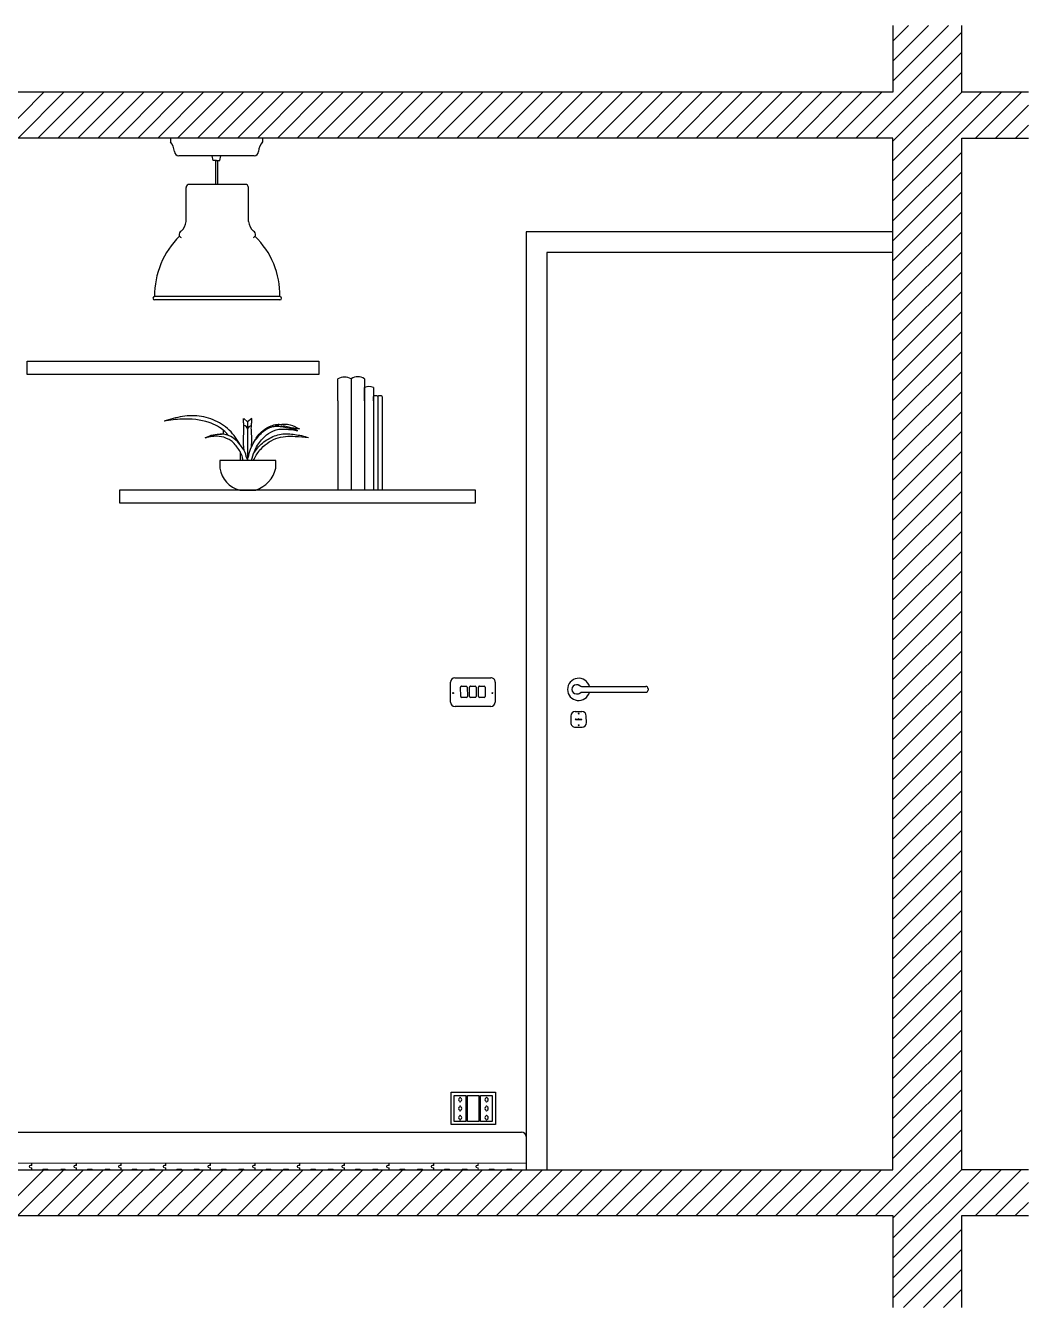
# Model space of a CAD drawing. Header units: millimetres. Extents: x 2770 to 4932, y 1592 to 2546.
# Drawn here: x 4269.3 to 4495, y 1592.1 to 1880.6 of the extents above; entities that cross this region are included whole.
import ezdxf

# ---------------------------------------------------------------- set-up
doc = ezdxf.new("R2010")
doc.units = ezdxf.units.MM
for name, color, linetype, lineweight in [('A-FLOR-PATT', 8, 'Continuous', 18), ('ARREDO SOTTILE', 4, 'Continuous', 25), ('ARREDO STRUTTURE', 3, 'Continuous', 25), ('MURI', 7, 'Continuous', 25), ('PORTE E FINESTRE', 6, 'Continuous', 25), ('PRESE', 2, 'Continuous', 25)]:
    doc.layers.add(name, color=color, linetype=linetype, lineweight=lineweight)

msp = doc.modelspace()

# ---------------------------------------------------------------- linework, layer by layer
at = {"layer": 'A-FLOR-PATT'}
for p, q in [((4260.6503, 1624.5144), (4270.6503, 1624.5144)), ((4270.6503, 1624.5144), (4270.6503, 1624.0977)), ((4270.7003, 1624.0456), (4270.7003, 1624.5144)), ((4270.7003, 1624.5144), (4280.7003, 1624.5144)), ((4280.7003, 1624.5144), (4280.7003, 1624.0977)), ((4280.7503, 1624.0456), (4280.7503, 1624.5144)), ((4280.7503, 1624.5144), (4290.7503, 1624.5144)), ((4290.7503, 1624.5144), (4290.7503, 1624.0977)), ((4290.8003, 1624.0456), (4290.8003, 1624.5144)), ((4290.8003, 1624.5144), (4300.8003, 1624.5144)), ((4300.8003, 1624.5144), (4300.8003, 1624.0977)), ((4300.8503, 1624.0456), (4300.8503, 1624.5144)), ((4300.8503, 1624.5144), (4310.8503, 1624.5144)), ((4310.8503, 1624.5144), (4310.8503, 1624.0977)), ((4310.9003, 1624.0456), (4310.9003, 1624.5144)), ((4310.9003, 1624.5144), (4320.9003, 1624.5144)), ((4320.9003, 1624.5144), (4320.9003, 1624.0977)), ((4320.9503, 1624.0456), (4320.9503, 1624.5144)), ((4320.9503, 1624.5144), (4330.9503, 1624.5144)), ((4330.9503, 1624.5144), (4330.9503, 1624.0977)), ((4331.0003, 1624.0456), (4331.0003, 1624.5144)), ((4331.0003, 1624.5144), (4341.0003, 1624.5144)), ((4341.0003, 1624.5144), (4341.0003, 1624.0977)), ((4341.0503, 1624.0456), (4341.0503, 1624.5144)), ((4341.0503, 1624.5144), (4351.0503, 1624.5144)), ((4351.0503, 1624.5144), (4351.0503, 1624.0977)), ((4351.1003, 1624.0456), (4351.1003, 1624.5144)), ((4351.1003, 1624.5144), (4361.1003, 1624.5144)), ((4361.1003, 1624.5144), (4361.1003, 1624.0977)), ((4361.1503, 1624.0456), (4361.1503, 1624.5144)), ((4361.1503, 1624.5144), (4371.1503, 1624.5144)), ((4371.1503, 1624.5144), (4371.1503, 1624.0977)), ((4371.2003, 1624.0456), (4371.2003, 1624.5144)), ((4371.2003, 1624.5144), (4381.2003, 1624.5144)), ((4381.2003, 1624.5144), (4381.9408, 1624.5144)), ((4270.4399, 1624.0456), (4270.7003, 1624.0456)), ((4270.4399, 1623.5248), (4270.7003, 1623.5248)), ((4270.6503, 1624.0977), (4270.442, 1624.0977)), ((4270.6503, 1623.4727), (4270.442, 1623.4727)), ((4270.6503, 1623.4727), (4270.6503, 1623.0561)), ((4270.7003, 1623.0561), (4270.7003, 1623.5248)), ((4273.2461, 1623.2123), (4273.0961, 1623.0561)), ((4274.1961, 1623.2123), (4273.2461, 1623.2123)), ((4274.3461, 1623.0561), (4274.1961, 1623.2123)), ((4278.1395, 1623.2123), (4277.2045, 1623.2123)), ((4278.3045, 1623.0561), (4278.1395, 1623.2123)), ((4280.4899, 1624.0456), (4280.7503, 1624.0456)), ((4280.4899, 1623.5248), (4280.7503, 1623.5248)), ((4280.7003, 1624.0977), (4280.492, 1624.0977)), ((4280.7003, 1623.4727), (4280.492, 1623.4727)), ((4280.7003, 1623.4727), (4280.7003, 1623.0561)), ((4280.7503, 1623.0561), (4280.7503, 1623.5248)), ((4283.2961, 1623.2123), (4283.1461, 1623.0561)), ((4284.2461, 1623.2123), (4283.2961, 1623.2123)), ((4284.3961, 1623.0561), (4284.2461, 1623.2123)), ((4287.2545, 1623.2123), (4287.1045, 1623.0561)), ((4288.1895, 1623.2123), (4287.2545, 1623.2123)), ((4288.3545, 1623.0561), (4288.1895, 1623.2123)), ((4290.5399, 1624.0456), (4290.8003, 1624.0456)), ((4290.5399, 1623.5248), (4290.8003, 1623.5248)), ((4290.7503, 1624.0977), (4290.542, 1624.0977)), ((4290.7503, 1623.4727), (4290.542, 1623.4727)), ((4290.7503, 1623.4727), (4290.7503, 1623.0561)), ((4290.8003, 1623.0561), (4290.8003, 1623.5248)), ((4293.3461, 1623.2123), (4293.1961, 1623.0561)), ((4294.2961, 1623.2123), (4293.3461, 1623.2123)), ((4294.4461, 1623.0561), (4294.2961, 1623.2123)), ((4297.3045, 1623.2123), (4297.1545, 1623.0561)), ((4298.2395, 1623.2123), (4297.3045, 1623.2123)), ((4298.4045, 1623.0561), (4298.2395, 1623.2123)), ((4300.5899, 1624.0456), (4300.8503, 1624.0456)), ((4300.5899, 1623.5248), (4300.8503, 1623.5248)), ((4300.8003, 1624.0977), (4300.592, 1624.0977)), ((4300.8003, 1623.4727), (4300.592, 1623.4727)), ((4300.8003, 1623.4727), (4300.8003, 1623.0561)), ((4300.8503, 1623.0561), (4300.8503, 1623.5248)), ((4303.3961, 1623.2123), (4303.2461, 1623.0561)), ((4304.3461, 1623.2123), (4303.3961, 1623.2123)), ((4304.5111, 1623.0561), (4304.3461, 1623.2123)), ((4307.3545, 1623.2123), (4307.2045, 1623.0561)), ((4308.2895, 1623.2123), (4307.3545, 1623.2123)), ((4308.4545, 1623.0561), (4308.2895, 1623.2123)), ((4310.6399, 1624.0456), (4310.9003, 1624.0456)), ((4310.6399, 1623.5248), (4310.9003, 1623.5248)), ((4310.8503, 1624.0977), (4310.642, 1624.0977)), ((4310.8503, 1623.4727), (4310.642, 1623.4727)), ((4310.8503, 1623.4727), (4310.8503, 1623.0561)), ((4310.9003, 1623.0561), (4310.9003, 1623.5248)), ((4313.4461, 1623.2123), (4313.2961, 1623.0561)), ((4314.3961, 1623.2123), (4313.4461, 1623.2123)), ((4314.5461, 1623.0561), (4314.3961, 1623.2123)), ((4317.4045, 1623.2123), (4317.2545, 1623.0561)), ((4318.3395, 1623.2123), (4317.4045, 1623.2123)), ((4318.5045, 1623.0561), (4318.3395, 1623.2123)), ((4320.6899, 1624.0456), (4320.9503, 1624.0456)), ((4320.6899, 1623.5248), (4320.9503, 1623.5248)), ((4320.9003, 1624.0977), (4320.692, 1624.0977)), ((4320.9003, 1623.4727), (4320.692, 1623.4727)), ((4320.9003, 1623.4727), (4320.9003, 1623.0561)), ((4320.9503, 1623.0561), (4320.9503, 1623.5248)), ((4323.4961, 1623.2123), (4323.3461, 1623.0561)), ((4324.4461, 1623.2123), (4323.4961, 1623.2123)), ((4324.5961, 1623.0561), (4324.4461, 1623.2123)), ((4327.4545, 1623.2123), (4327.3045, 1623.0561)), ((4328.3895, 1623.2123), (4327.4545, 1623.2123)), ((4328.5545, 1623.0561), (4328.3895, 1623.2123)), ((4330.7399, 1624.0456), (4331.0003, 1624.0456)), ((4330.7399, 1623.5248), (4331.0003, 1623.5248)), ((4330.9503, 1624.0977), (4330.742, 1624.0977)), ((4330.9503, 1623.4727), (4330.742, 1623.4727)), ((4330.9503, 1623.4727), (4330.9503, 1623.0561)), ((4331.0003, 1623.0561), (4331.0003, 1623.5248)), ((4333.5461, 1623.2123), (4333.3961, 1623.0561)), ((4334.4961, 1623.2123), (4333.5461, 1623.2123)), ((4334.6461, 1623.0561), (4334.4961, 1623.2123)), ((4337.5045, 1623.2123), (4337.3545, 1623.0561)), ((4338.4395, 1623.2123), (4337.5045, 1623.2123)), ((4338.6045, 1623.0561), (4338.4395, 1623.2123)), ((4340.7899, 1624.0456), (4341.0503, 1624.0456)), ((4340.7899, 1623.5248), (4341.0503, 1623.5248)), ((4341.0003, 1624.0977), (4340.792, 1624.0977)), ((4341.0003, 1623.4727), (4340.792, 1623.4727)), ((4341.0003, 1623.4727), (4341.0003, 1623.0561)), ((4341.0503, 1623.0561), (4341.0503, 1623.5248)), ((4343.5961, 1623.2123), (4343.4461, 1623.0561)), ((4344.5461, 1623.2123), (4343.5961, 1623.2123)), ((4344.6961, 1623.0561), (4344.5461, 1623.2123)), ((4347.5545, 1623.2123), (4347.4045, 1623.0561)), ((4348.4895, 1623.2123), (4347.5545, 1623.2123)), ((4348.6545, 1623.0561), (4348.4895, 1623.2123)), ((4350.8399, 1624.0456), (4351.1003, 1624.0456)), ((4350.8399, 1623.5248), (4351.1003, 1623.5248)), ((4351.0503, 1624.0977), (4350.842, 1624.0977)), ((4351.0503, 1623.4727), (4350.842, 1623.4727)), ((4351.0503, 1623.4727), (4351.0503, 1623.0561)), ((4351.1003, 1623.0561), (4351.1003, 1623.5248)), ((4353.6461, 1623.2123), (4353.4961, 1623.0561)), ((4354.5961, 1623.2123), (4353.6461, 1623.2123)), ((4354.7461, 1623.0561), (4354.5961, 1623.2123)), ((4357.6045, 1623.2123), (4357.4545, 1623.0561)), ((4358.5395, 1623.2123), (4357.6045, 1623.2123)), ((4358.7045, 1623.0561), (4358.5395, 1623.2123)), ((4360.8899, 1624.0456), (4361.1503, 1624.0456)), ((4360.8899, 1623.5248), (4361.1503, 1623.5248)), ((4361.1003, 1624.0977), (4360.892, 1624.0977)), ((4361.1003, 1623.4727), (4360.892, 1623.4727)), ((4361.1003, 1623.4727), (4361.1003, 1623.0561)), ((4361.1503, 1623.0561), (4361.1503, 1623.5248)), ((4363.6961, 1623.2123), (4363.5461, 1623.0561)), ((4364.6461, 1623.2123), (4363.6961, 1623.2123)), ((4364.7961, 1623.0561), (4364.6461, 1623.2123)), ((4367.6545, 1623.2123), (4367.5045, 1623.0561)), ((4368.5895, 1623.2123), (4367.6545, 1623.2123)), ((4368.7545, 1623.0561), (4368.5895, 1623.2123)), ((4370.9399, 1624.0456), (4371.2003, 1624.0456)), ((4370.9399, 1623.5248), (4371.2003, 1623.5248)), ((4371.1503, 1624.0977), (4370.942, 1624.0977)), ((4371.1503, 1623.4727), (4370.942, 1623.4727)), ((4371.1503, 1623.4727), (4371.1503, 1623.0561)), ((4371.2003, 1623.0561), (4371.2003, 1623.5248)), ((4373.7461, 1623.2123), (4373.5961, 1623.0561)), ((4374.6961, 1623.2123), (4373.7461, 1623.2123)), ((4374.8461, 1623.0561), (4374.6961, 1623.2123)), ((4377.7045, 1623.2123), (4377.5545, 1623.0561)), ((4378.6395, 1623.2123), (4377.7045, 1623.2123)), ((4378.8045, 1623.0561), (4378.6395, 1623.2123))]:
    msp.add_line(p, q, dxfattribs=at)
for centre, radius in [((4270.442, 1623.7852), 0.3125), ((4270.4399, 1623.7852), 0.2604), ((4280.492, 1623.7852), 0.3125), ((4280.4899, 1623.7852), 0.2604), ((4290.542, 1623.7852), 0.3125), ((4290.5399, 1623.7852), 0.2604), ((4300.592, 1623.7852), 0.3125), ((4300.5899, 1623.7852), 0.2604), ((4310.642, 1623.7852), 0.3125), ((4310.6399, 1623.7852), 0.2604), ((4320.692, 1623.7852), 0.3125), ((4320.6899, 1623.7852), 0.2604), ((4330.742, 1623.7852), 0.3125), ((4330.7399, 1623.7852), 0.2604), ((4340.792, 1623.7852), 0.3125), ((4340.7899, 1623.7852), 0.2604), ((4350.842, 1623.7852), 0.3125), ((4350.8399, 1623.7852), 0.2604), ((4360.892, 1623.7852), 0.3125), ((4360.8899, 1623.7852), 0.2604), ((4370.942, 1623.7852), 0.3125), ((4370.9399, 1623.7852), 0.2604)]:
    msp.add_arc(centre, radius, 90, 270, dxfattribs=at)
at = {"layer": 'ARREDO SOTTILE'}
for p, q in [((4301.8845, 1855.2452), (4301.8845, 1854.4309)), ((4322.6423, 1855.2452), (4322.6423, 1854.4309)), ((4320.7199, 1851.2452), (4303.8069, 1851.2452)), ((4311.517, 1850.2452), (4311.2726, 1851.2452)), ((4312.2634, 1850.2452), (4311.517, 1850.2452)), ((4312.0634, 1850.2452), (4312.0634, 1844.8475)), ((4312.2634, 1850.2452), (4313.0098, 1850.2452)), ((4312.4634, 1850.2452), (4312.4634, 1844.8475)), ((4313.0098, 1850.2452), (4313.2542, 1851.2452)), ((4305.4212, 1836.5088), (4305.4212, 1844.1046)), ((4318.728, 1844.8475), (4306.1641, 1844.8475)), ((4319.4708, 1836.5088), (4319.4708, 1844.1046)), ((4326.5603, 1819.5903), (4298.3318, 1819.5903)), ((4326.5603, 1818.8475), (4298.3318, 1818.8475)), ((4339.5821, 1796.0996), (4339.5821, 1801.0996)), ((4342.5821, 1801.0996), (4342.5821, 1776.0561)), ((4345.5821, 1801.0996), (4345.5821, 1776.0561)), ((4345.5821, 1796.0996), (4345.5821, 1799.0996)), ((4347.5821, 1799.0996), (4347.5821, 1776.0561)), ((4339.5821, 1796.0996), (4339.5821, 1776.0561)), ((4347.5821, 1796.0996), (4347.5821, 1797.0996)), ((4348.5821, 1797.0996), (4348.5821, 1776.0561)), ((4349.5821, 1797.0996), (4349.5821, 1776.0561)), ((4319.2824, 1791.4074), (4318.4383, 1792.1671)), ((4320.2108, 1792.1671), (4319.2824, 1791.4074)), ((4313.7406, 1789.557), (4313.7378, 1788.6119)), ((4319.2824, 1791.4074), (4319.2824, 1782.7138)), ((4328.7356, 1790.1414), (4329.6641, 1790.057)), ((4329.6641, 1790.057), (4330.9301, 1789.8037)), ((4317.5698, 1784.7016), (4317.5698, 1782.7138)), ((4321.6182, 1783.0561), (4321.6182, 1783.0561)), ((4313.0365, 1782.7138), (4313.0365, 1780.9413)), ((4325.6127, 1782.7138), (4313.0365, 1782.7138)), ((4325.6127, 1780.9413), (4325.6127, 1782.7138)), ((4317.5099, 1776.0459), (4321.1393, 1776.0459))]:
    msp.add_line(p, q, dxfattribs=at)
for centre, radius, start, end in [((4298.643, 1851.7754), 4.1904, 6.438102, 39.325298), ((4303.8069, 1852.2452), 1, 180, 270), ((4320.7199, 1852.2452), 1, 270, 0), ((4325.8838, 1851.7754), 4.1904, 140.674702, 173.561898), ((4306.1641, 1844.1046), 0.7429, 90, 180), ((4318.728, 1844.1046), 0.7429, 0, 90), ((4301.9449, 1836.8891), 3.4971, 312.448112, 353.756514), ((4322.9472, 1836.8891), 3.4971, 186.243486, 227.551888), ((4316.9478, 1819.8272), 18.6176, 134.200934, 180.729008), ((4304.6677, 1833.5645), 0.8278, 115.976192, 196.16942), ((4304.6227, 1833.6734), 0.8233, 204.347583, 247.212535), ((4320.2244, 1833.5645), 0.8278, 343.83058, 64.023808), ((4320.2694, 1833.6734), 0.8233, 292.787465, 335.652417), ((4307.9442, 1819.8272), 18.6176, 359.270992, 45.799066), ((4298.3318, 1819.2189), 0.3714, 90, 270), ((4326.5603, 1819.2189), 0.3714, 270, 90), ((4341.0821, 1798.0823), 3.3696, 63.566747, 116.433253), ((4344.0821, 1798.6269), 2.8922, 58.758804, 121.241196), ((4346.5821, 1797.2277), 2.1223, 61.889004, 118.110996), ((4348.0821, 1796.3307), 0.9172, 56.966452, 123.033548), ((4349.0821, 1796.3464), 0.9041, 56.423976, 123.576024), ((4318.4238, 1789.6799), 0.8595, 2.629894, 88.986896), ((4320.3374, 1789.5083), 1.0759, 101.309932, 168.690068), ((4318.8652, 1781.776), 5.8882, 188.149174, 256.692531), ((4318.965, 1782.5243), 6.8336, 288.552671, 346.605624)]:
    msp.add_arc(centre, radius, start, end, dxfattribs=at)
for points in [[(4317.8053, 1785.9634), (4317.4255, 1786.512), (4316.2438, 1788.2845), (4312.9521, 1791.1542), (4308.9007, 1792.5891), (4304.5961, 1792.5891), (4300.4603, 1791.5762)], [(4314.9778, 1788.3267), (4314.1337, 1789.2129), (4310.5888, 1791.2386), (4304.5117, 1791.9983), (4300.4603, 1791.5762)], [(4319.2824, 1782.7138), (4319.0292, 1783.389), (4318.8604, 1784.1487), (4318.1851, 1785.4147), (4316.9613, 1786.9762), (4315.4842, 1788.1157), (4313.3741, 1788.6221), (4312.1924, 1788.4533), (4309.7447, 1787.778)], [(4309.7447, 1787.778), (4310.5888, 1788.2001), (4312.4457, 1788.6221), (4313.3741, 1788.6221)], [(4319.2824, 1782.7138), (4319.409, 1783.3468), (4319.9576, 1785.2459), (4320.6328, 1786.6808), (4321.5613, 1787.9469), (4322.5741, 1789.0441), (4324.9375, 1790.3102), (4326.2879, 1790.3946), (4327.6384, 1790.2258), (4329.0733, 1789.8882), (4330.5081, 1789.3817)], [(4320.1264, 1782.7138), (4320.8017, 1784.7395), (4322.4053, 1787.356), (4323.9668, 1788.7487), (4326.2879, 1789.7193), (4328.1448, 1789.7193), (4329.3265, 1789.6349), (4330.5081, 1789.3817)], [(4320.6328, 1784.2331), (4321.4769, 1785.4991), (4323.9246, 1787.5248), (4326.7943, 1788.6221), (4329.9173, 1788.5377), (4331.4366, 1788.2845), (4332.9558, 1787.8625)], [(4325.1063, 1790.3102), (4326.2879, 1790.7322), (4327.6384, 1790.901), (4328.82, 1790.7322), (4330.9301, 1789.8037)], [(4330.5081, 1789.3817), (4329.5797, 1789.8882), (4328.4824, 1790.2258), (4327.3008, 1790.3946), (4326.7943, 1790.3102)], [(4318.2695, 1782.7138), (4318.0163, 1783.7267), (4316.6659, 1786.0056), (4315.8218, 1786.934), (4314.8934, 1787.5248), (4312.8677, 1788.1157), (4309.7447, 1787.778)], [(4320.5484, 1782.7138), (4321.9833, 1784.9927), (4323.6714, 1786.5542), (4325.6127, 1787.6092), (4327.8072, 1788.1157), (4330.0017, 1788.1157), (4332.9558, 1787.8625)]]:
    msp.add_spline(points, degree=3, dxfattribs=at)
for points, knots in [([(4318.4954, 1784.9418), (4318.4071, 1785.9158), (4318.2837, 1787.3964), (4318.4468, 1789.2672), (4318.4744, 1790.4822), (4318.3354, 1791.4053), (4318.3485, 1791.9417), (4318.3539, 1792.1671)], [0.48740278, 0.48740278, 0.48740278, 0.48740278, 7.41736798, 11.02291925, 13.82291925, 16.03199146, 17.63199146, 17.63199146, 17.63199146, 17.63199146]), ([(4320.1337, 1785.6903), (4320.1832, 1786.4148), (4320.2621, 1787.6463), (4320.1174, 1789.2671), (4320.0905, 1790.4822), (4320.2293, 1791.4053), (4320.2163, 1791.9417), (4320.2108, 1792.1671)], [0.25304606, 0.25304606, 0.25304606, 0.25304606, 5.40370243, 9.00925371, 11.80925371, 14.01832591, 15.61832591, 15.61832591, 15.61832591, 15.61832591]), ([(4320.599, 1786.624), (4320.7753, 1786.9899), (4321.3323, 1788.0451), (4322.5842, 1789.5188), (4324.3076, 1790.4437), (4325.7757, 1790.8761), (4326.5957, 1790.835), (4326.9632, 1790.8166)], [2.70413729, 2.70413729, 2.70413729, 2.70413729, 5.59016994, 11.18749073, 16.11191963, 19.31348175, 21.91348175, 21.91348175, 21.91348175, 21.91348175])]:
    msp.add_open_spline(points, degree=3, knots=knots, dxfattribs=at)
at = {"layer": 'ARREDO STRUTTURE'}
for p, q in [((4269.6762, 1802.0561), (4269.6762, 1805.0561)), ((4269.6762, 1805.0561), (4335.3378, 1805.0561)), ((4335.3378, 1805.0561), (4335.3378, 1802.0561)), ((4335.3378, 1802.0561), (4269.6762, 1802.0561)), ((4290.527, 1773.0561), (4290.527, 1776.0561)), ((4290.527, 1776.0561), (4370.527, 1776.0561)), ((4370.527, 1776.0561), (4370.527, 1773.0561)), ((4321.6182, 1773.0561), (4290.527, 1773.0561)), ((4370.527, 1773.0561), (4321.6182, 1773.0561)), ((4392.275, 1731.1764), (4392.275, 1731.1764)), ((4393.6557, 1732.1764), (4393.275, 1732.1764)), ((4393.9016, 1732.1118), (4394.2825, 1731.8966)), ((4394.5284, 1731.832), (4408.897, 1731.832)), ((4409.397, 1731.332), (4409.397, 1731.0207)), ((4393.275, 1730.1764), (4393.6557, 1730.1764)), ((4393.9016, 1730.241), (4394.2825, 1730.4561)), ((4394.5284, 1730.5207), (4408.897, 1730.5207)), ((4392.0093, 1725.178), (4392.0371, 1723.6837)), ((4393.0093, 1726.178), (4394.5093, 1726.1792)), ((4395.5371, 1723.6898), (4395.5093, 1725.1792)), ((4393.0326, 1724.4497), (4393.0326, 1724.4497)), ((4393.0421, 1722.6837), (4394.5421, 1722.6898)), ((4393.0825, 1724.4997), (4393.7192, 1724.5008)), ((4393.0826, 1724.3997), (4393.7186, 1724.4008)), ((4393.8598, 1724.5011), (4394.4825, 1724.5021)), ((4393.8607, 1724.4011), (4394.4826, 1724.4021)), ((4394.5326, 1724.4522), (4394.5326, 1724.4522))]:
    msp.add_line(p, q, dxfattribs=at)
for centre in [(4393.7871, 1725.7228), (4393.7871, 1723.1037)]:
    msp.add_circle(centre, 0.1, dxfattribs=at)
for centre, radius, start, end in [((4393.7871, 1731.1764), 2.5, 15.204142, 344.795858), ((4393.275, 1731.1764), 1, 90, 180), ((4393.275, 1731.1764), 1, 180, 270), ((4393.6557, 1731.6764, 0), 0.5, 60.548174, 90), ((4394.5284, 1732.332, 0), 0.5, 240.548174, 270), ((4408.897, 1731.332), 0.5, 0, 90), ((4408.897, 1731.0207), 0.5, 270, 0), ((4393.6557, 1730.6764, 0), 0.5, 270, 299.451826), ((4394.5284, 1730.0207, 0), 0.5, 90, 119.451826), ((4393.0093, 1725.178), 1, 90, 180), ((4394.5093, 1725.1792), 1, 0, 90), ((4393.0371, 1723.6837), 1, 180, 270.282241), ((4393.0826, 1724.4497), 0.05, 90.097945, 180.097945), ((4393.0826, 1724.4497), 0.05, 180.097945, 270.097945), ((4393.7896, 1724.4504), 0.0866, 214.941705, 325.254186), ((4393.7896, 1724.4504), 0.0866, 35.788542, 144.407348), ((4394.4826, 1724.4521), 0.05, 0.097945, 90.097945), ((4394.4826, 1724.4521), 0.05, 270.097945, 0.097945), ((4394.5371, 1723.6898), 1, 270.282241, 0)]:
    msp.add_arc(centre, radius, start, end, dxfattribs=at)
at = {"layer": 'MURI', "linetype": 'Continuous', "ltscale": 0.4}
for p, q in [((4456.1867, 1855.2452), (4480.0054, 1879.0639)), ((4464.5215, 1877.0504), (4468.0389, 1880.5678)), ((4464.5215, 1872.5602), (4472.529, 1880.5678)), ((4464.5215, 1868.0701), (4477.0192, 1880.5678)), ((4460.6769, 1855.2452), (4480.0054, 1874.5738)), ((4464.5215, 1854.5997), (4480.0054, 1870.0836)), ((4263.1112, 1855.2452), (4273.4338, 1865.5678)), ((4267.6014, 1855.2452), (4277.9239, 1865.5678)), ((4272.0915, 1855.2452), (4282.414, 1865.5678)), ((4276.5816, 1855.2452), (4286.9042, 1865.5678)), ((4281.0718, 1855.2452), (4291.3943, 1865.5678)), ((4285.5619, 1855.2452), (4295.8844, 1865.5678)), ((4290.052, 1855.2452), (4300.3745, 1865.5678)), ((4294.5421, 1855.2452), (4304.8647, 1865.5678)), ((4299.0323, 1855.2452), (4309.3548, 1865.5678)), ((4303.5224, 1855.2452), (4313.8449, 1865.5678)), ((4308.0125, 1855.2452), (4318.3351, 1865.5678)), ((4312.5026, 1855.2452), (4322.8252, 1865.5678)), ((4316.9928, 1855.2452), (4327.3153, 1865.5678)), ((4321.4829, 1855.2452), (4331.8054, 1865.5678)), ((4325.973, 1855.2452), (4336.2956, 1865.5678)), ((4330.4632, 1855.2452), (4340.7857, 1865.5678)), ((4334.9533, 1855.2452), (4345.2758, 1865.5678)), ((4339.4434, 1855.2452), (4349.766, 1865.5678)), ((4343.9335, 1855.2452), (4354.2561, 1865.5678)), ((4348.4237, 1855.2452), (4358.7462, 1865.5678)), ((4352.9138, 1855.2452), (4363.2363, 1865.5678)), ((4357.4039, 1855.2452), (4367.7265, 1865.5678)), ((4361.8941, 1855.2452), (4372.2166, 1865.5678)), ((4366.3842, 1855.2452), (4376.7067, 1865.5678)), ((4370.8743, 1855.2452), (4381.1969, 1865.5678)), ((4375.3644, 1855.2452), (4385.687, 1865.5678)), ((4379.8546, 1855.2452), (4390.1771, 1865.5678)), ((4384.3447, 1855.2452), (4394.6672, 1865.5678)), ((4388.8348, 1855.2452), (4399.1574, 1865.5678)), ((4393.325, 1855.2452), (4403.6475, 1865.5678)), ((4397.8151, 1855.2452), (4408.1376, 1865.5678)), ((4402.3052, 1855.2452), (4412.6277, 1865.5678)), ((4406.7953, 1855.2452), (4417.1179, 1865.5678)), ((4411.2855, 1855.2452), (4421.608, 1865.5678)), ((4415.7756, 1855.2452), (4426.0981, 1865.5678)), ((4420.2657, 1855.2452), (4430.5883, 1865.5678)), ((4424.7559, 1855.2452), (4435.0784, 1865.5678)), ((4429.246, 1855.2452), (4439.5685, 1865.5678)), ((4433.7361, 1855.2452), (4444.0586, 1865.5678)), ((4438.2262, 1855.2452), (4448.5488, 1865.5678)), ((4442.7164, 1855.2452), (4453.0389, 1865.5678)), ((4447.2065, 1855.2452), (4457.529, 1865.5678)), ((4451.6966, 1855.2452), (4462.0192, 1865.5678)), ((4464.5215, 1850.1096), (4480.0054, 1865.5935)), ((4464.5215, 1845.6195), (4484.4698, 1865.5678)), ((4464.5215, 1841.1293), (4488.9599, 1865.5678)), ((4483.1275, 1855.2452), (4493.4501, 1865.5678)), ((4487.6176, 1855.2452), (4495.0054, 1862.633)), ((4492.1078, 1855.2452), (4495.0054, 1858.1429)), ((4464.5215, 1836.6392), (4480.0054, 1852.1231)), ((4464.5215, 1832.1491), (4480.0054, 1847.633)), ((4464.5215, 1827.659), (4480.0054, 1843.1429)), ((4464.5215, 1823.1688), (4480.0054, 1838.6527)), ((4464.5215, 1818.6787), (4480.0054, 1834.1626)), ((4464.5215, 1814.1886), (4480.0054, 1829.6725)), ((4464.5215, 1809.6984), (4480.0054, 1825.1823)), ((4464.5215, 1805.2083), (4480.0054, 1820.6922)), ((4464.5215, 1800.7182), (4480.0054, 1816.2021)), ((4464.5215, 1796.2281), (4480.0054, 1811.712)), ((4464.5215, 1791.7379), (4480.0054, 1807.2218)), ((4464.5215, 1787.2478), (4480.0054, 1802.7317)), ((4464.5215, 1782.7577), (4480.0054, 1798.2416)), ((4464.5215, 1778.2676), (4480.0054, 1793.7515)), ((4464.5215, 1773.7774), (4480.0054, 1789.2613)), ((4464.5215, 1769.2873), (4480.0054, 1784.7712)), ((4464.5215, 1764.7972), (4480.0054, 1780.2811)), ((4464.5215, 1760.307), (4480.0054, 1775.7909)), ((4464.5215, 1755.8169), (4480.0054, 1771.3008)), ((4464.5215, 1751.3268), (4480.0054, 1766.8107)), ((4464.5215, 1746.8367), (4480.0054, 1762.3206)), ((4464.5215, 1742.3465), (4480.0054, 1757.8304)), ((4464.5215, 1737.8564), (4480.0054, 1753.3403)), ((4464.5215, 1733.3663), (4480.0054, 1748.8502)), ((4464.5215, 1728.8761), (4480.0054, 1744.36)), ((4464.5215, 1724.386), (4480.0054, 1739.8699)), ((4464.5215, 1719.8959), (4480.0054, 1735.3798)), ((4464.5215, 1715.4058), (4480.0054, 1730.8897)), ((4464.5215, 1710.9156), (4480.0054, 1726.3995)), ((4464.5215, 1706.4255), (4480.0054, 1721.9094)), ((4464.5215, 1701.9354), (4480.0054, 1717.4193)), ((4464.5215, 1697.4452), (4480.0054, 1712.9291)), ((4464.5215, 1692.9551), (4480.0054, 1708.439)), ((4464.5215, 1688.465), (4480.0054, 1703.9489)), ((4464.5215, 1683.9749), (4480.0054, 1699.4588)), ((4464.5215, 1679.4847), (4480.0054, 1694.9686)), ((4464.5215, 1674.9946), (4480.0054, 1690.4785)), ((4464.5215, 1670.5045), (4480.0054, 1685.9884)), ((4464.5215, 1666.0143), (4480.0054, 1681.4982)), ((4464.5215, 1661.5242), (4480.0054, 1677.0081)), ((4464.5215, 1657.0341), (4480.0054, 1672.518)), ((4464.5215, 1652.544), (4480.0054, 1668.0279)), ((4464.5215, 1648.0538), (4480.0054, 1663.5377)), ((4464.5215, 1643.5637), (4480.0054, 1659.0476)), ((4464.5215, 1639.0736), (4480.0054, 1654.5575)), ((4464.5215, 1634.5835), (4480.0054, 1650.0674)), ((4464.5215, 1630.0933), (4480.0054, 1645.5772)), ((4464.5215, 1625.6032), (4480.0054, 1641.0871)), ((4456.1421, 1612.7337), (4480.0054, 1636.597)), ((4460.6322, 1612.7337), (4480.0054, 1632.1068)), ((4464.5215, 1612.1328), (4480.0054, 1627.6167)), ((4263.0666, 1612.7337), (4273.3891, 1623.0562)), ((4267.5567, 1612.7337), (4277.8792, 1623.0562)), ((4272.0468, 1612.7337), (4282.3693, 1623.0562)), ((4276.537, 1612.7337), (4286.8595, 1623.0562)), ((4281.0271, 1612.7337), (4291.3496, 1623.0562)), ((4285.5172, 1612.7337), (4295.8397, 1623.0562)), ((4290.0074, 1612.7337), (4300.3298, 1623.0562)), ((4294.4975, 1612.7337), (4304.82, 1623.0562)), ((4298.9876, 1612.7337), (4309.3101, 1623.0562)), ((4303.4777, 1612.7337), (4313.8002, 1623.0562)), ((4307.9679, 1612.7337), (4318.2903, 1623.0562)), ((4312.458, 1612.7337), (4322.7805, 1623.0561)), ((4316.9481, 1612.7337), (4327.2706, 1623.0561)), ((4321.4383, 1612.7337), (4331.7607, 1623.0561)), ((4325.9284, 1612.7337), (4336.2508, 1623.0561)), ((4330.4185, 1612.7337), (4340.741, 1623.0561)), ((4334.9086, 1612.7337), (4345.2311, 1623.0561)), ((4339.3988, 1612.7337), (4349.7212, 1623.0561)), ((4343.8889, 1612.7337), (4354.2113, 1623.0561)), ((4348.379, 1612.7337), (4358.7015, 1623.0561)), ((4352.8692, 1612.7337), (4363.1916, 1623.0561)), ((4357.3593, 1612.7337), (4367.6817, 1623.0561)), ((4361.8494, 1612.7337), (4372.1718, 1623.0561)), ((4366.3395, 1612.7337), (4376.662, 1623.0561)), ((4370.8297, 1612.7337), (4381.1521, 1623.0561)), ((4375.3198, 1612.7337), (4385.6422, 1623.0561)), ((4379.8099, 1612.7337), (4390.1323, 1623.0561)), ((4384.3, 1612.7337), (4394.6225, 1623.0561)), ((4388.7902, 1612.7337), (4399.1126, 1623.0561)), ((4393.2803, 1612.7337), (4403.6027, 1623.0561)), ((4397.7704, 1612.7337), (4408.0928, 1623.0561)), ((4402.2606, 1612.7337), (4412.583, 1623.0561)), ((4406.7507, 1612.7337), (4417.0731, 1623.0561)), ((4411.2408, 1612.7337), (4421.5632, 1623.0561)), ((4415.7309, 1612.7337), (4426.0533, 1623.0561)), ((4420.2211, 1612.7337), (4430.5435, 1623.0561)), ((4424.7112, 1612.7337), (4435.0336, 1623.0561)), ((4429.2013, 1612.7337), (4439.5237, 1623.0561)), ((4433.6915, 1612.7337), (4444.0138, 1623.0561)), ((4438.1816, 1612.7337), (4448.504, 1623.0561)), ((4442.6717, 1612.7337), (4452.9941, 1623.0561)), ((4447.1618, 1612.7337), (4457.4842, 1623.0561)), ((4451.652, 1612.7337), (4461.9743, 1623.0561)), ((4464.5215, 1607.6427), (4480.0054, 1623.1266)), ((4464.5215, 1603.1526), (4484.425, 1623.056)), ((4464.5215, 1598.6624), (4488.9151, 1623.056)), ((4483.0829, 1612.7337), (4493.4052, 1623.056)), ((4487.573, 1612.7337), (4495.0054, 1620.1661)), ((4492.0631, 1612.7337), (4495.0054, 1615.6759)), ((4464.5215, 1594.1723), (4480.0054, 1609.6562)), ((4466.9278, 1592.0885), (4480.0054, 1605.1661)), ((4471.4179, 1592.0885), (4480.0054, 1600.6759)), ((4475.908, 1592.0885), (4480.0054, 1596.1858))]:
    msp.add_line(p, q, dxfattribs=at)
at = {"layer": 'MURI', "ltscale": 0.4}
for p, q in [((4464.5215, 1880.5678), (4464.5215, 1865.5678)), ((4480.0054, 1865.5678), (4480.0054, 1880.5678)), ((4464.5215, 1865.5678), (4160.0053, 1865.5678)), ((4495.0054, 1865.5678), (4480.0054, 1865.5678)), ((4480.0054, 1623.056), (4480.0054, 1855.2452)), ((4480.0054, 1855.2452), (4495.0054, 1855.2452)), ((4495.0054, 1623.056), (4480.0054, 1623.056)), ((4160.0053, 1612.7337), (4464.5215, 1612.7337)), ((4464.5215, 1612.7337), (4464.5215, 1592.0885)), ((4480.0054, 1592.0885), (4480.0054, 1612.7337)), ((4480.0054, 1612.7337), (4495.0054, 1612.7337))]:
    msp.add_line(p, q, dxfattribs=at)
at = {"layer": 'MURI'}
for p, q in [((4464.5215, 1855.2452), (4160.0053, 1855.2452)), ((4464.5215, 1623.0561), (4464.5215, 1855.2452)), ((4160.0053, 1623.0563), (4464.5215, 1623.0561))]:
    msp.add_line(p, q, dxfattribs=at)
at = {"layer": 'PORTE E FINESTRE'}
for p, q in [((4381.9408, 1834.153), (4381.9408, 1623.0562)), ((4464.5215, 1834.153), (4381.9408, 1834.153)), ((4386.586, 1829.5078), (4386.5859, 1623.0562)), ((4464.5215, 1829.5078), (4386.586, 1829.5078)), ((4160.0053, 1631.5148), (4380.9408, 1631.5148))]:
    msp.add_line(p, q, dxfattribs=at)
msp.add_arc((4380.9408, 1630.5148, 0), 1, 0.000016, 90.000016, dxfattribs=at)
at = {"layer": 'PRESE'}
for p, q in [((4365.9511, 1733.7965), (4373.9957, 1733.8132)), ((4364.9532, 1728.3154), (4364.9532, 1732.7965)), ((4367.2283, 1729.5705), (4367.2094, 1731.6821)), ((4367.4094, 1731.8839), (4368.5094, 1731.8839)), ((4368.7094, 1731.6857), (4368.7282, 1729.584)), ((4369.2283, 1729.5705), (4369.2094, 1731.6821)), ((4369.4094, 1731.8839), (4370.5094, 1731.8839)), ((4370.7094, 1731.6857), (4370.7282, 1729.584)), ((4371.249, 1729.5704), (4371.2301, 1731.6819)), ((4371.4301, 1731.8837), (4372.53, 1731.8837)), ((4372.73, 1731.6855), (4372.7489, 1729.5838)), ((4374.9978, 1732.8132), (4374.9978, 1728.3154)), ((4368.53, 1729.3822), (4367.4301, 1729.3723)), ((4370.53, 1729.3822), (4369.4301, 1729.3723)), ((4372.5507, 1729.382), (4371.4508, 1729.3722)), ((4373.9978, 1727.3154), (4365.9532, 1727.3154)), ((4365.065, 1640.4938), (4375.065, 1640.4938)), ((4365.065, 1633.219), (4365.065, 1640.4938)), ((4365.7792, 1639.7453), (4368.3578, 1639.7453)), ((4365.7792, 1633.898), (4365.7792, 1639.7453)), ((4368.3578, 1639.7453), (4368.3578, 1633.898)), ((4368.7549, 1639.7453), (4371.3335, 1639.7453)), ((4368.7549, 1633.898), (4368.7549, 1639.7453)), ((4371.3335, 1639.7453), (4371.3335, 1633.898)), ((4371.7272, 1639.7453), (4374.3057, 1639.7453)), ((4371.7272, 1633.898), (4371.7272, 1639.7453)), ((4374.3057, 1639.7453), (4374.3057, 1633.898)), ((4375.065, 1640.4938), (4375.065, 1633.219)), ((4375.065, 1633.219), (4365.065, 1633.219)), ((4368.3578, 1633.898), (4365.7792, 1633.898)), ((4371.3335, 1633.898), (4368.7549, 1633.898)), ((4374.3057, 1633.898), (4371.7272, 1633.898))]:
    msp.add_line(p, q, dxfattribs=at)
for centre in [(4365.5225, 1730.355), (4374.3575, 1730.355)]:
    msp.add_circle(centre, 0.1, dxfattribs=at)
for centre, radius, start, end in [((4365.9532, 1732.7965, 0), 1, 90.119453, 180), ((4373.9978, 1732.8132, 0), 1, 0, 90.119453), ((4367.4094, 1731.6839), 0.2, 90, 180.513181), ((4368.5094, 1731.6839), 0.2, 0.513181, 90), ((4369.4094, 1731.6839), 0.2, 90, 180.513181), ((4370.5094, 1731.6839), 0.2, 0.513181, 90), ((4371.4301, 1731.6837), 0.2, 90, 180.513181), ((4372.53, 1731.6837), 0.2, 0.513181, 90), ((4365.9532, 1728.3154), 1, 180, 270), ((4367.4283, 1729.5723), 0.2, 180.513181, 270.513181), ((4368.5282, 1729.5822), 0.2, 270.513181, 0.513181), ((4369.4283, 1729.5723), 0.2, 180.513181, 270.513181), ((4370.5282, 1729.5822), 0.2, 270.513181, 0.513181), ((4371.449, 1729.5722), 0.2, 180.513181, 270.513181), ((4372.5489, 1729.582), 0.2, 270.513181, 0.513181), ((4373.9978, 1728.3154), 1, 270, 0), ((4367.1144, 1638.8309), 0.39, 113.366604, 246.20029), ((4367.1144, 1638.8309), 0.39, 294.324326, 66.10878), ((4373.0624, 1638.8309), 0.39, 113.366604, 246.20029), ((4373.0624, 1638.8309), 0.39, 294.324326, 66.10878), ((4367.1144, 1636.8389), 0.39, 113.366604, 246.20029), ((4367.1144, 1636.8389), 0.39, 294.324326, 66.10878), ((4373.0624, 1636.8389), 0.39, 113.366604, 246.20029), ((4373.0624, 1636.8389), 0.39, 294.324326, 66.10878), ((4367.1144, 1634.7935), 0.39, 113.366604, 246.20029), ((4367.1144, 1634.7935), 0.39, 294.324326, 66.10878), ((4373.0624, 1634.7935), 0.39, 113.366604, 246.20029), ((4373.0624, 1634.7935), 0.39, 294.324326, 66.10878)]:
    msp.add_arc(centre, radius, start, end, dxfattribs=at)
for centre, start_param, end_param in [((4367.1158, 1638.8272), 5.42058042, 7.14238318), ((4373.0638, 1638.8272), 5.42058042, 7.14238318), ((4367.1158, 1638.8272), 8.54526559, 10.30769734), ((4367.1158, 1636.8352), 8.54526559, 10.30769734), ((4367.1158, 1636.8352), 5.42058042, 7.14238318), ((4373.0638, 1638.8272), 8.54526559, 10.30769734), ((4373.0638, 1638.8272), 8.54526559, 10.30769734), ((4373.0638, 1638.8272), 8.54526559, 10.30769734), ((4373.0638, 1638.8272), 8.54526559, 10.30769734), ((4373.0638, 1638.8272), 8.54526559, 10.30769734), ((4373.0638, 1638.8272), 8.54526559, 10.30769734), ((4373.0638, 1638.8272), 8.54526559, 10.30769734), ((4373.0638, 1638.8272), 8.54526559, 10.30769734), ((4373.0638, 1636.8352), 8.54526559, 10.30769734), ((4373.0638, 1636.8352), 5.42058042, 7.14238318), ((4367.1158, 1634.7898), 8.54526559, 10.30769734), ((4367.1158, 1634.7898), 5.42058042, 7.14238318), ((4373.0638, 1634.7898), 8.54526559, 10.30769734), ((4373.0638, 1634.7898), 5.42058042, 7.14238318)]:
    msp.add_ellipse(centre, major_axis=(0, 0.5539), ratio=0.37209397, start_param=start_param, end_param=end_param, dxfattribs=at)

doc.saveas('drawing.dxf')
